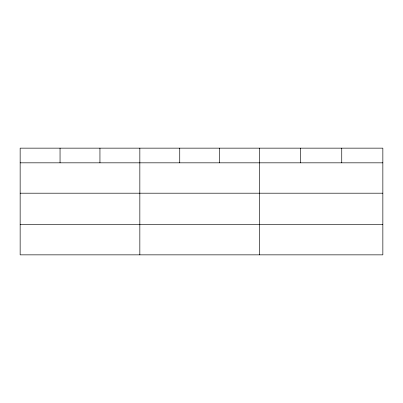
<?xml version="1.0" encoding="UTF-8"?>
<svg xmlns="http://www.w3.org/2000/svg" width="403" height="403" viewBox="0 0 403 403"><rect width="100%" height="100%" fill="white"/><g stroke="black" fill="none" stroke-linecap="round" stroke-linejoin="round"><path stroke-width="0.6" d="M382.85 193.198L382.85 148.148L20.15 148.148L20.15 254.852L382.85 254.852L382.85 193.198L20.15 193.198M20.15 162.827L382.85 162.827M20.15 224.486L382.85 224.486M341.744 148.148L341.744 162.827M300.638 148.148L300.638 162.827M259.532 148.148L259.532 254.852M219.635 148.148L219.635 162.827M179.738 148.148L179.738 162.827M139.841 148.148L139.841 254.852M99.944 148.148L99.944 162.827M60.047 148.148L60.047 162.827"/></g></svg>
